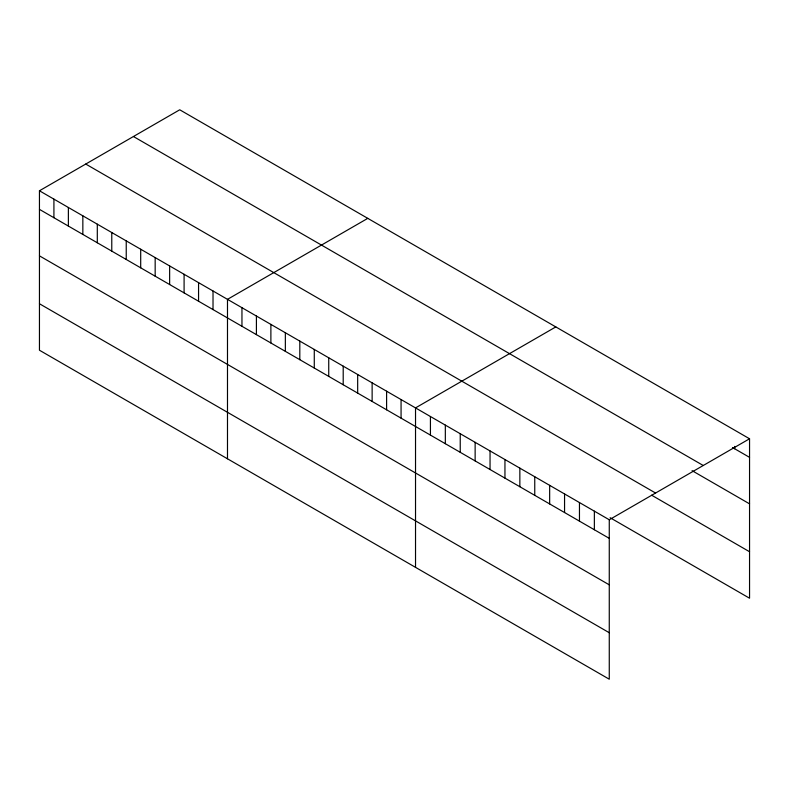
<?xml version="1.0" encoding="UTF-8"?>
<svg xmlns="http://www.w3.org/2000/svg" width="789" height="789" viewBox="0 0 789 789"><rect width="100%" height="100%" fill="white"/><g stroke="black" fill="none" stroke-linecap="round" stroke-linejoin="round"><path stroke-width="1.18" d="M39.45 190.78L609.266 519.764L609.266 679.211L39.45 350.227L39.45 190.78L179.734 109.789L749.55 438.773L749.55 598.22L610.104 517.712M367.773 218.356L227.488 299.347L227.488 458.794M555.811 326.912L415.527 407.903L415.527 567.36M609.266 519.764L749.55 438.773M732.517 447.521L749.55 457.354M133.44 136.517L703.255 465.5M692.071 470.658L749.55 503.846M85.745 164.053L655.56 493.036M651.615 495.196L749.55 551.738M39.45 209.371L609.266 538.354M39.45 255.853L609.266 584.836M39.45 303.745L609.266 632.729M734.648 446.426L734.648 448.754M594.364 511.154L594.364 529.744M579.461 502.554L579.461 521.144M564.559 493.953L564.559 512.534M549.657 485.343L549.657 503.934M534.755 476.743L534.755 495.334M519.852 468.133L519.852 486.724M504.95 459.533L504.95 478.124M490.048 450.923L490.048 469.514M475.136 442.323L475.136 460.914M460.234 433.723L460.234 452.314M445.331 425.113L445.331 443.704M430.429 416.513L430.429 435.104M401.068 399.559L401.068 418.15M386.6 391.206L386.6 409.797M372.132 382.852L372.132 401.443M357.673 374.499L357.673 393.09M343.205 366.155L343.205 384.746M328.737 357.802L328.737 376.392M314.278 349.448L314.278 368.039M299.81 341.095L299.81 359.685M285.352 332.751L285.352 351.342M270.883 324.397L270.883 342.988M256.415 316.044L256.415 334.635M241.957 307.69L241.957 326.281M213.02 290.993L213.02 309.584M198.562 282.64L198.562 301.23M184.093 274.286L184.093 292.877M169.635 265.942L169.635 284.533M155.167 257.589L155.167 276.18M140.698 249.235L140.698 267.826M126.24 240.882L126.24 259.473M111.772 232.538L111.772 251.129M97.303 224.184L97.303 242.775M82.845 215.831L82.845 234.422M68.377 207.487L68.377 226.068M53.918 199.134L53.918 217.725"/></g></svg>
